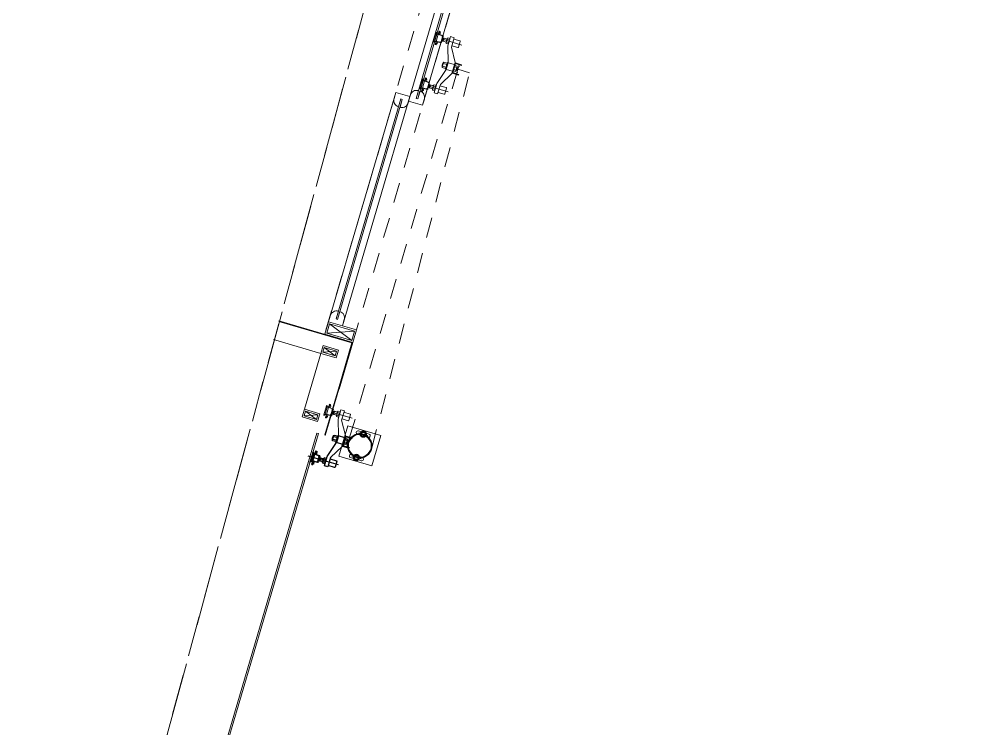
# Model space of a CAD drawing. Header units: metres. Extents: x 2 to 659295185, y -28 to 1124222152.
# Drawn here: x 655423.42 to 655429.4, y 1126647.44 to 1126651.82 of the extents above; entities that cross this region are included whole.
import ezdxf

# ---------------------------------------------------------------- set-up
doc = ezdxf.new("R2010")
doc.units = ezdxf.units.M
doc.header["$MEASUREMENT"] = 0
for name, pattern in [('CCSM_C1_CUERPO HP$0$CONTINUA', [0]), ('CCSM_C1_CUERPO HP$0$DASHED', [0.75, 0.5, -0.25]), ('CCSM_C1_CUERPO HP$0$HIDDEN2', [0.1875, 0.125, -0.0625]), ('CCSM_XREF ESTRUCTURA15$0$RAYITAS', [0.375, 0.25, -0.125]), ('DASHED', [0.75, 0.5, -0.25])]:
    doc.linetypes.add(name, pattern=pattern)
doc.layers.get('0').update_dxf_attribs({"linetype": 'CONTINUOUS'})
for name, color, linetype in [('CCSM_C1_CUERPO HP$0$A-ALUCOBOND', 1, 'CCSM_C1_CUERPO HP$0$CONTINUA'), ('CCSM_C1_CUERPO HP$0$A-ESTRUCTURA DE FACHADA DE VIDRIO', 5, 'CONTINUOUS'), ('CCSM_C1_CUERPO HP$0$A-PROYECCIONES', 5, 'CCSM_C1_CUERPO HP$0$DASHED'), ('CCSM_C1_CUERPO HP$0$A-PUERTA', 5, 'CCSM_C1_CUERPO HP$0$CONTINUA'), ('CCSM_C1_CUERPO HP$0$A-VIDRIO', 135, 'CONTINUOUS'), ('CCSM_C1_CUERPO HP$0$TEX-ROT', 7, 'CONTINUOUS'), ('CCSM_XREF ESTRUCTURA15$0$E-PROYECCION TECHO', 9, 'CCSM_XREF ESTRUCTURA15$0$RAYITAS'), ('CCSM_XREF KIOSKOSE$0$Kiosco General', 154, 'CONTINUOUS')]:
    doc.layers.add(name, color=color, linetype=linetype)

# ---------------------------------------------------------------- blocks, each defined once
blk = doc.blocks.new('CCSM_C1_CUERPO HP$0$ARAÑA DE ESQUINA')
for p, q in [((-0.0052, 0.0113), (-0.0019, 0.0119)), ((-0.0012, 0.0044), (-0.0007, 0.0045)), ((0.0024, 0.0061), (0.0012, 0.0045)), ((0.0026, -0.0038), (0.0012, 0.0045)), ((0.0024, 0.0061), (0.0046, 0.0064)), ((0.0042, -0.005), (0.0024, 0.0061)), ((0.0042, 0.0092), (0.0069, -0.0074)), ((0.0048, 0.0121), (0.0127, 0.0134)), ((0.0057, 0.0066), (0.0137, 0.0079)), ((0.0143, 0.0109), (0.017, -0.0057)), ((0.0162, 0.0168), (0.0424, 0.0211)), ((0.0456, 0.016), (0.0483, -0.0006)), ((0.0462, 0.0189), (0.06, 0.0212)), ((0.0471, 0.0134), (0.0607, 0.0156)), ((0.049, 0.0023), (0.0625, 0.0046)), ((-0.0013, -0.0124), (0.0019, -0.0119)), ((0.0003, -0.0046), (0.0007, -0.0045)), ((0.0042, -0.005), (0.0026, -0.0038)), ((0.0042, -0.005), (0.0064, -0.0046)), ((0.0075, -0.0044), (0.0155, -0.0031)), ((0.0084, -0.01), (0.0164, -0.0087)), ((0.0207, -0.0108), (0.0469, -0.0065)), ((0.0207, -0.0108), (0.0469, -0.0065)), ((0.0499, -0.0032), (0.0637, -0.0009)), ((0.028, -0.0947), (0.1528, -0.0743)), ((0.0818, -0.0944), (0.0791, -0.0779)), ((0.0797, -0.0749), (0.0877, -0.0736)), ((0.0919, -0.0928), (0.0892, -0.0762)), ((0.1133, -0.0685), (0.1053, -0.0698)), ((0.1131, -0.0959), (0.1082, -0.0665)), ((0.1277, -0.0642), (0.1084, -0.0674)), ((0.1247, -0.0562), (0.118, -0.0573)), ((0.1231, -0.0583), (0.1225, -0.0547)), ((0.1324, -0.0928), (0.1276, -0.0633)), ((0.133, -0.0624), (0.1378, -0.0919)), ((0.0806, -0.0804), (0.0886, -0.0791)), ((0.0824, -0.0915), (0.0904, -0.0902)), ((0.0834, -0.097), (0.0913, -0.0957)), ((0.1029, -0.0792), (0.1076, -0.085)), ((0.1039, -0.0856), (0.1065, -0.0786)), ((0.1172, -0.0924), (0.1092, -0.0937)), ((0.1129, -0.095), (0.1323, -0.0918)), ((0.132, -0.1004), (0.1252, -0.1015)), ((0.1297, -0.0989), (0.1303, -0.1026))]:
    blk.add_line(p, q)
for points in [[(-0.0062, -0.0201), (-0.0057, -0.0229), (0.0192, -0.0188, 0.414214), (0.0215, -0.0156), (0.0154, 0.0216, 0.414214), (0.0122, 0.0239), (-0.0127, 0.0199), (-0.0123, 0.0171), (0.0126, 0.0212), (0.0187, -0.016)], [(0.1231, -0.0583), (0.1236, -0.0568, 0.236068), (0.1234, -0.056), (0.1225, -0.0547), (0.1208, -0.0549), (0.1208, -0.0587)], [(0.1297, -0.0989), (0.1307, -0.1002, -0.236068), (0.1308, -0.101), (0.1303, -0.1026), (0.1287, -0.1028), (0.1275, -0.0993)]]:
    blk.add_lwpolyline(points, format="xyb", close=True)
for points in [[(-0.0031, 0.0186), (0.0031, -0.0186)], [(0.0162, 0.0168), (0.0222, -0.02), (0.0624, -0.0692), (0.0688, -0.1079), (0.0835, -0.1055), (0.0772, -0.0668), (0.0469, -0.0065), (0.0424, 0.0211)], [(0.0916, -0.0909), (0.1044, -0.0888), (0.1023, -0.0759), (0.0895, -0.078)], [(0.0915, -0.0904), (0.1038, -0.0884), (0.1019, -0.0766), (0.0896, -0.0786)]]:
    blk.add_lwpolyline(points)
for points in [[(0.0424, 0.0211), (0.0469, -0.0065), (0.0492, -0.0061), (0.0447, 0.0215)], [(0.1044, -0.0888), (0.1076, -0.0883), (0.108, -0.0877), (0.1061, -0.0759), (0.1055, -0.0754), (0.1023, -0.0759)], [(0.1079, -0.0869), (0.1106, -0.0864), (0.1089, -0.0763), (0.1062, -0.0767)], [(0.1131, -0.0959), (0.1324, -0.0928), (0.1276, -0.0633), (0.1082, -0.0665), (0.1075, -0.0675), (0.112, -0.0952)], [(0.1267, -0.0634), (0.1245, -0.0505), (0.1209, -0.0511), (0.1208, -0.0625), (0.1211, -0.0643)], [(0.1245, -0.0505), (0.1255, -0.0504), (0.1276, -0.0633), (0.1267, -0.0634)], [(0.1273, -0.0614), (0.1319, -0.0607), (0.1357, -0.0553), (0.1362, -0.0579), (0.133, -0.0624), (0.1276, -0.0633)], [(0.1423, -0.0951), (0.1378, -0.0919), (0.1324, -0.0928), (0.1276, -0.0633), (0.133, -0.0624), (0.1362, -0.0579)], [(0.1039, -0.0856), (0.1076, -0.085), (0.1065, -0.0786), (0.1029, -0.0792)], [(0.1315, -0.0929), (0.1336, -0.1058), (0.1299, -0.1064), (0.1263, -0.0957), (0.126, -0.0938)], [(0.1336, -0.1058), (0.1345, -0.1057), (0.1324, -0.0928), (0.1315, -0.0929)], [(0.1327, -0.0946), (0.1373, -0.0939), (0.1427, -0.0977), (0.1423, -0.0951), (0.1378, -0.0919), (0.1324, -0.0928)]]:
    blk.add_lwpolyline(points, close=True)
blk.add_lwpolyline([(0.0633, -0.0748), (0.0375, -0.079, 0.414214), (0.036, -0.0811), (0.0399, -0.1051, 0.414214), (0.0421, -0.1066), (0.0679, -0.1024)], format="xyb")
for centre, radius, start, end in [((0.0082, 0.0099), 0.00406, 145.7056, 232.9113), ((0.0199, 0.0033), 0.0146, 166.6886, 211.9283), ((0.0103, 0.0102), 0.00406, 325.7056, 52.9113), ((0.0013, 0.0002), 0.0146, 346.6886, 31.9283), ((0.0496, 0.0166), 0.00406, 145.7056, 232.9113), ((0.0613, 0.0101), 0.0146, 166.6886, 211.9283), ((0.0523, 0.0001), 0.00406, 145.7056, 232.9113), ((0.0573, 0.0179), 0.00406, 325.7056, 52.9113), ((0.0398, 0.0065), 0.025, 342.6843, 35.9326), ((0.0483, 0.0079), 0.0146, 346.6886, 31.9283), ((0.06, 0.0013), 0.00406, 325.7056, 52.9113), ((0.0109, -0.0067), 0.00406, 145.7056, 232.9113), ((0.013, -0.0064), 0.00406, 325.7056, 52.9113), ((0.0831, -0.0772), 0.00406, 145.7056, 232.9113), ((0.0852, -0.0769), 0.00406, 325.7056, 52.9113), ((0.0948, -0.0838), 0.0146, 166.6886, 211.9283), ((0.0858, -0.0938), 0.00406, 145.7056, 232.9113), ((0.0762, -0.0868), 0.0146, 346.6886, 31.9283), ((0.0879, -0.0934), 0.00406, 325.7056, 52.9113)]:
    blk.add_arc(centre, radius, start, end)

msp = doc.modelspace()

# ---------------------------------------------------------------- linework, layer by layer
at = {"layer": 'CCSM_C1_CUERPO HP$0$A-ALUCOBOND', "lineweight": 5}
for p, q in [((655425.2984, 1126649.793), (655425.3667, 1126649.7416)), ((655425.4698, 1126649.8223), (655425.4705, 1126649.8227)), ((655425.47, 1126649.8218), (655425.4707, 1126649.8222)), ((655425.4705, 1126649.8227), (655425.474, 1126649.8246)), ((655425.4707, 1126649.8222), (655425.4742, 1126649.8241)), ((655425.2899, 1126649.7642), (655425.3751, 1126649.7704)), ((655425.1746, 1126649.3718), (655425.2598, 1126649.378)), ((655425.183, 1126649.4006), (655425.2513, 1126649.3492))]:
    msp.add_line(p, q, dxfattribs=at)
for points in [[(655425.0183, 1126649.955), (655425.4698, 1126649.8223)], [(655425.0184, 1126649.9556), (655425.4705, 1126649.8227)], [(655425.0192, 1126649.9583), (655425.474, 1126649.8246)], [(655425.3867, 1126649.5382), (655425.47, 1126649.8218)], [(655425.3872, 1126649.5381), (655425.4707, 1126649.8222)], [(655425.3899, 1126649.5373), (655425.4742, 1126649.8241)], [(655425.3867, 1126649.5382), (655425.3033, 1126649.2546)], [(655425.3872, 1126649.5381), (655425.3037, 1126649.2539)], [(655425.3899, 1126649.5373), (655425.3056, 1126649.2504)]]:
    msp.add_lwpolyline(points, dxfattribs=at)
msp.add_lwpolyline([(655425.3905, 1126649.5371), (655425.4748, 1126649.8237, 0.414214), (655425.4739, 1126649.8253), (655425.0194, 1126649.9589)], format="xyb", dxfattribs=at)
for points in [[(655425.3735, 1126649.7292), (655425.2775, 1126649.7574), (655425.2916, 1126649.8054), (655425.3876, 1126649.7772), (655425.3735, 1126649.7292)], [(655425.3667, 1126649.7416), (655425.2899, 1126649.7642), (655425.2984, 1126649.793), (655425.3751, 1126649.7704)], [(655425.2581, 1126649.3368), (655425.1622, 1126649.365), (655425.1763, 1126649.413), (655425.2722, 1126649.3848), (655425.2581, 1126649.3368)], [(655425.2513, 1126649.3492), (655425.1746, 1126649.3718), (655425.183, 1126649.4006), (655425.2598, 1126649.378)]]:
    msp.add_lwpolyline(points, close=True, dxfattribs=at)
at = {"layer": 'CCSM_C1_CUERPO HP$0$A-ESTRUCTURA DE FACHADA DE VIDRIO', "lineweight": 5}
for p, q in [((655425.4445, 1126649.3102), (655425.3895, 1126649.1231)), ((655425.4445, 1126649.3102), (655425.6473, 1126649.2505)), ((655425.4445, 1126649.3102), (655425.6473, 1126649.2506)), ((655425.5682, 1126649.2504), (655425.5119, 1126649.2669)), ((655425.5682, 1126649.2504), (655425.5119, 1126649.2669)), ((655425.5682, 1126649.2504), (655425.5119, 1126649.2669)), ((655425.6473, 1126649.2506), (655425.5923, 1126649.0635)), ((655425.5923, 1126649.0635), (655425.6473, 1126649.2505)), ((655425.3895, 1126649.1231), (655425.5923, 1126649.0635)), ((655425.3895, 1126649.1231), (655425.5923, 1126649.0635)), ((655425.5258, 1126649.1065), (655425.4696, 1126649.123)), ((655425.5259, 1126649.1065), (655425.4696, 1126649.123)), ((655425.5259, 1126649.1065), (655425.4696, 1126649.123))]:
    msp.add_line(p, q, dxfattribs=at)
for points in [[(655425.5209, 1126649.2533), (655425.5035, 1126649.2584, -0.414214), (655425.4964, 1126649.2715), (655425.4964, 1126649.2715, -0.414214), (655425.5094, 1126649.2786), (655425.5268, 1126649.2735)], [(655425.5209, 1126649.2533), (655425.5035, 1126649.2584, -0.414214), (655425.4964, 1126649.2715), (655425.4964, 1126649.2715, -0.414214), (655425.5094, 1126649.2786), (655425.5268, 1126649.2735)], [(655425.5209, 1126649.2533), (655425.5035, 1126649.2584, -0.414214), (655425.4964, 1126649.2715), (655425.4964, 1126649.2715, -0.414214), (655425.5094, 1126649.2786), (655425.5268, 1126649.2735)], [(655425.5582, 1126649.2642), (655425.5756, 1126649.2591, -0.414214), (655425.5827, 1126649.2461), (655425.5827, 1126649.2461, -0.414214), (655425.5697, 1126649.239), (655425.5523, 1126649.2441)], [(655425.5582, 1126649.2642), (655425.5756, 1126649.2591, -0.414214), (655425.5827, 1126649.2461), (655425.5827, 1126649.2461, -0.414214), (655425.5697, 1126649.239), (655425.5523, 1126649.2441)], [(655425.5582, 1126649.2642), (655425.5756, 1126649.2591, -0.414214), (655425.5827, 1126649.2461), (655425.5827, 1126649.2461, -0.414214), (655425.5697, 1126649.239), (655425.5523, 1126649.2441)], [(655425.4845, 1126649.1296), (655425.4671, 1126649.1347, 0.414214), (655425.4541, 1126649.1276), (655425.4541, 1126649.1276, 0.414214), (655425.4612, 1126649.1145), (655425.4786, 1126649.1094)], [(655425.4845, 1126649.1296), (655425.4671, 1126649.1347, 0.414214), (655425.4541, 1126649.1276), (655425.4541, 1126649.1276, 0.414214), (655425.4612, 1126649.1145), (655425.4786, 1126649.1094)], [(655425.4845, 1126649.1296), (655425.4671, 1126649.1347, 0.414214), (655425.4541, 1126649.1276), (655425.4541, 1126649.1276, 0.414214), (655425.4612, 1126649.1145), (655425.4786, 1126649.1094)], [(655425.51, 1126649.1002), (655425.5274, 1126649.0951, 0.414214), (655425.5404, 1126649.1022), (655425.5404, 1126649.1022, 0.414214), (655425.5333, 1126649.1152), (655425.5159, 1126649.1203)], [(655425.51, 1126649.1002), (655425.5274, 1126649.0951, 0.414214), (655425.5404, 1126649.1022), (655425.5404, 1126649.1022, 0.414214), (655425.5333, 1126649.1152), (655425.5159, 1126649.1203)], [(655425.51, 1126649.1002), (655425.5274, 1126649.0951, 0.414214), (655425.5404, 1126649.1022), (655425.5404, 1126649.1022, 0.414214), (655425.5333, 1126649.1152), (655425.5159, 1126649.1203)]]:
    msp.add_lwpolyline(points, format="xyb", dxfattribs=at)
for points in [[(655425.535, 1126649.2433), (655425.5239, 1126649.255), (655425.5285, 1126649.2704), (655425.5441, 1126649.2742), (655425.5552, 1126649.2626), (655425.5507, 1126649.2471)], [(655425.535, 1126649.2433), (655425.5239, 1126649.255), (655425.5285, 1126649.2704), (655425.5441, 1126649.2742), (655425.5552, 1126649.2626), (655425.5507, 1126649.2471)], [(655425.535, 1126649.2433), (655425.5239, 1126649.255), (655425.5285, 1126649.2704), (655425.5441, 1126649.2742), (655425.5552, 1126649.2626), (655425.5507, 1126649.2471)], [(655425.5018, 1126649.1303), (655425.4861, 1126649.1265), (655425.4816, 1126649.1111), (655425.4927, 1126649.0994), (655425.5083, 1126649.1032), (655425.5129, 1126649.1187)], [(655425.5018, 1126649.1303), (655425.4862, 1126649.1265), (655425.4816, 1126649.1111), (655425.4927, 1126649.0994), (655425.5084, 1126649.1032), (655425.5129, 1126649.1187)], [(655425.5018, 1126649.1303), (655425.4862, 1126649.1265), (655425.4816, 1126649.1111), (655425.4927, 1126649.0994), (655425.5084, 1126649.1032), (655425.5129, 1126649.1187)]]:
    msp.add_lwpolyline(points, close=True, dxfattribs=at)
at = {"layer": 'CCSM_C1_CUERPO HP$0$A-ESTRUCTURA DE FACHADA DE VIDRIO', "linetype": 'CCSM_C1_CUERPO HP$0$CONTINUA', "lineweight": 5, "ltscale": 0.05}
for radius in [0.075, 0.075, 0.0705, 0.0705]:
    msp.add_circle((655425.5184, 1126649.1868), radius, dxfattribs=at)
at = {"layer": 'CCSM_C1_CUERPO HP$0$A-ESTRUCTURA DE FACHADA DE VIDRIO', "lineweight": 5}
for centre, radius in [((655425.5396, 1126649.2588), 0.0195), ((655425.5396, 1126649.2588), 0.0195), ((655425.5396, 1126649.2588), 0.0195), ((655425.5396, 1126649.2588), 0.0124), ((655425.5396, 1126649.2588), 0.0124), ((655425.5396, 1126649.2588), 0.0124), ((655425.5396, 1126649.2588), 0.0111), ((655425.5396, 1126649.2588), 0.0111), ((655425.5396, 1126649.2588), 0.0111), ((655425.4972, 1126649.1149), 0.0195), ((655425.4973, 1126649.1149), 0.0195), ((655425.4973, 1126649.1149), 0.0195), ((655425.4972, 1126649.1149), 0.0124), ((655425.4973, 1126649.1149), 0.0124), ((655425.4973, 1126649.1149), 0.0124), ((655425.4972, 1126649.1149), 0.0111), ((655425.4973, 1126649.1149), 0.0111), ((655425.4973, 1126649.1149), 0.0111)]:
    msp.add_circle(centre, radius, dxfattribs=at)
at = {"layer": 'CCSM_C1_CUERPO HP$0$A-PROYECCIONES', "color": 8, "linetype": 'CCSM_C1_CUERPO HP$0$HIDDEN2', "lineweight": 5}
for p, q in [((655426.1475, 1126651.66), (655425.9616, 1126651.7146)), ((655425.9812, 1126651.685), (655425.9941, 1126651.7289)), ((655426.0021, 1126651.7266), (655425.9892, 1126651.6827)), ((655426.0305, 1126651.7168), (655426.0017, 1126651.7252)), ((655426.0078, 1126651.7368), (655426.0178, 1126651.7339)), ((655426.0098, 1126651.7333), (655426.0115, 1126651.7388)), ((655426.0309, 1126651.7181), (655426.018, 1126651.6742)), ((655426.0228, 1126651.716), (655426.0348, 1126651.7125)), ((655426.0367, 1126651.6978), (655426.0284, 1126651.6898)), ((655426.0339, 1126651.6882), (655426.0312, 1126651.6994)), ((655426.058, 1126651.6997), (655426.0507, 1126651.675)), ((655426.0727, 1126651.6999), (655426.0609, 1126651.7034)), ((655425.9884, 1126651.671), (655425.9985, 1126651.668)), ((655425.9896, 1126651.6841), (655426.0184, 1126651.6756)), ((655425.9921, 1126651.6729), (655425.9905, 1126651.6674)), ((655426.0124, 1126651.6803), (655426.0243, 1126651.6768)), ((655426.063, 1126651.667), (655426.0512, 1126651.6704)), ((655426.0654, 1126651.6752), (655426.0536, 1126651.6787)), ((655426.0702, 1126651.6917), (655426.0584, 1126651.6951)), ((655426.0731, 1126651.6953), (655426.0658, 1126651.6706)), ((655426.0469, 1126651.5151), (655426.0263, 1126651.5212)), ((655426.0493, 1126651.5234), (655426.0292, 1126651.5293)), ((655426.0542, 1126651.5398), (655426.034, 1126651.5457)), ((655426.0566, 1126651.5481), (655426.036, 1126651.5541)), ((655426.0498, 1126651.5188), (655426.057, 1126651.5435)), ((655426.1019, 1126651.5392), (655426.0628, 1126651.5507)), ((655426.1019, 1126651.5392), (655426.0628, 1126651.5507)), ((655426.0964, 1126651.5051), (655426.1036, 1126651.5298)), ((655426.1159, 1126651.5217), (655426.1041, 1126651.5252)), ((655426.1183, 1126651.5299), (655426.1065, 1126651.5334)), ((655426.1115, 1126651.5006), (655426.1187, 1126651.5253)), ((655426.1209, 1126651.5202), (655426.116, 1126651.5038)), ((655426.1209, 1126651.5202), (655426.1175, 1126651.5212)), ((655426.1223, 1126651.5176), (655426.1187, 1126651.5052)), ((655426.1209, 1126651.5202), (655426.1223, 1126651.5176)), ((655426.1259, 1126651.5171), (655426.1253, 1126651.5173)), ((655426.1333, 1126651.5268), (655426.1285, 1126651.5282)), ((655426.0898, 1126651.498), (655426.0507, 1126651.5095)), ((655426.1086, 1126651.497), (655426.0968, 1126651.5005)), ((655426.111, 1126651.5052), (655426.0992, 1126651.5087)), ((655426.116, 1126651.5038), (655426.1127, 1126651.5047)), ((655426.116, 1126651.5038), (655426.1187, 1126651.5052)), ((655426.1229, 1126651.4915), (655426.1181, 1126651.4929)), ((655426.122, 1126651.5037), (655426.1213, 1126651.5038)), ((655426.0628, 1126651.3718), (655425.8769, 1126651.4264)), ((655426.0628, 1126651.3718), (655425.8769, 1126651.4264)), ((655425.9094, 1126651.4407), (655425.8965, 1126651.3968)), ((655425.9094, 1126651.4407), (655425.8965, 1126651.3968)), ((655425.9045, 1126651.3945), (655425.9174, 1126651.4384)), ((655425.9045, 1126651.3945), (655425.9174, 1126651.4384)), ((655425.917, 1126651.437), (655425.9458, 1126651.4285)), ((655425.917, 1126651.437), (655425.9458, 1126651.4285)), ((655425.9231, 1126651.4486), (655425.9331, 1126651.4457)), ((655425.9231, 1126651.4486), (655425.9331, 1126651.4457)), ((655425.9251, 1126651.4451), (655425.9267, 1126651.4505)), ((655425.9251, 1126651.4451), (655425.9267, 1126651.4505)), ((655425.9333, 1126651.386), (655425.9462, 1126651.4299)), ((655425.9333, 1126651.386), (655425.9462, 1126651.4299)), ((655425.9381, 1126651.4278), (655425.95, 1126651.4243)), ((655425.9381, 1126651.4278), (655425.95, 1126651.4243)), ((655425.952, 1126651.4096), (655425.9437, 1126651.4016)), ((655425.952, 1126651.4096), (655425.9437, 1126651.4016)), ((655425.9492, 1126651.4), (655425.9465, 1126651.4112)), ((655425.9492, 1126651.4), (655425.9465, 1126651.4112)), ((655425.966, 1126651.3868), (655425.9733, 1126651.4115)), ((655425.966, 1126651.3868), (655425.9733, 1126651.4115)), ((655425.9855, 1126651.4035), (655425.9737, 1126651.4069)), ((655425.9855, 1126651.4035), (655425.9737, 1126651.4069)), ((655425.9879, 1126651.4117), (655425.9761, 1126651.4152)), ((655425.9879, 1126651.4117), (655425.9761, 1126651.4152)), ((655425.9811, 1126651.3824), (655425.9884, 1126651.4071)), ((655425.9811, 1126651.3824), (655425.9884, 1126651.4071)), ((655425.9037, 1126651.3828), (655425.9138, 1126651.3798)), ((655425.9037, 1126651.3828), (655425.9138, 1126651.3798)), ((655425.9337, 1126651.3874), (655425.9049, 1126651.3958)), ((655425.9337, 1126651.3874), (655425.9049, 1126651.3958)), ((655425.9074, 1126651.3847), (655425.9058, 1126651.3792)), ((655425.9074, 1126651.3847), (655425.9058, 1126651.3792)), ((655425.9277, 1126651.3921), (655425.9396, 1126651.3886)), ((655425.9277, 1126651.3921), (655425.9396, 1126651.3886)), ((655425.9783, 1126651.3787), (655425.9665, 1126651.3822)), ((655425.9783, 1126651.3787), (655425.9665, 1126651.3822)), ((655425.9807, 1126651.387), (655425.9689, 1126651.3905)), ((655425.9807, 1126651.387), (655425.9689, 1126651.3905)), ((655425.3043, 1126649.3825), (655425.3173, 1126649.4264)), ((655425.331, 1126649.4343), (655425.341, 1126649.4313)), ((655425.333, 1126649.4307), (655425.3346, 1126649.4362)), ((655425.4707, 1126649.3574), (655425.2848, 1126649.4121)), ((655425.4711, 1126649.3573), (655425.2852, 1126649.4119)), ((655425.3116, 1126649.3684), (655425.3216, 1126649.3655)), ((655425.3253, 1126649.424), (655425.3123, 1126649.3801)), ((655425.3127, 1126649.3815), (655425.3416, 1126649.373)), ((655425.3152, 1126649.3703), (655425.3136, 1126649.3648)), ((655425.3537, 1126649.4142), (655425.3249, 1126649.4227)), ((655425.3355, 1126649.3778), (655425.3474, 1126649.3743)), ((655425.3541, 1126649.4156), (655425.3412, 1126649.3716)), ((655425.346, 1126649.4135), (655425.3579, 1126649.41)), ((655425.3599, 1126649.3952), (655425.3515, 1126649.3872)), ((655425.357, 1126649.3856), (655425.3544, 1126649.3968)), ((655425.3812, 1126649.3972), (655425.3739, 1126649.3725)), ((655425.3861, 1126649.3644), (655425.3743, 1126649.3679)), ((655425.3886, 1126649.3726), (655425.3767, 1126649.3761)), ((655425.3934, 1126649.3891), (655425.3816, 1126649.3926)), ((655425.3958, 1126649.3973), (655425.384, 1126649.4008)), ((655425.3963, 1126649.3927), (655425.389, 1126649.368)), ((655425.3797, 1126649.2455), (655425.3591, 1126649.2515)), ((655425.425, 1126649.2366), (655425.3859, 1126649.2481)), ((655425.425, 1126649.2366), (655425.3859, 1126649.2481)), ((655425.37, 1126649.2126), (655425.3495, 1126649.2186)), ((655425.3724, 1126649.2208), (655425.3523, 1126649.2267)), ((655425.3773, 1126649.2373), (655425.3572, 1126649.2432)), ((655425.3729, 1126649.2162), (655425.3801, 1126649.2409)), ((655425.4129, 1126649.1955), (655425.3738, 1126649.207)), ((655425.4195, 1126649.2025), (655425.4267, 1126649.2272)), ((655425.4317, 1126649.1944), (655425.4199, 1126649.1979)), ((655425.4341, 1126649.2026), (655425.4223, 1126649.2061)), ((655425.439, 1126649.2191), (655425.4272, 1126649.2226)), ((655425.4414, 1126649.2274), (655425.4296, 1126649.2308)), ((655425.4346, 1126649.198), (655425.4418, 1126649.2227)), ((655425.4391, 1126649.2012), (655425.4358, 1126649.2022)), ((655425.444, 1126649.2176), (655425.4391, 1126649.2012)), ((655425.4391, 1126649.2012), (655425.4418, 1126649.2026)), ((655425.444, 1126649.2176), (655425.4406, 1126649.2186)), ((655425.4461, 1126649.1889), (655425.4412, 1126649.1903)), ((655425.4454, 1126649.215), (655425.4418, 1126649.2026)), ((655425.444, 1126649.2176), (655425.4454, 1126649.215)), ((655425.4451, 1126649.2011), (655425.4445, 1126649.2013)), ((655425.4491, 1126649.2145), (655425.4484, 1126649.2147)), ((655425.4565, 1126649.2242), (655425.4516, 1126649.2257))]:
    msp.add_line(p, q, dxfattribs=at)
at = {"layer": 'CCSM_C1_CUERPO HP$0$A-PROYECCIONES', "linetype": 'CCSM_C1_CUERPO HP$0$HIDDEN2', "lineweight": 5}
msp.add_lwpolyline([(655427.1673, 1126655.5814), (655426.9946, 1126655.6321), (655425.3024, 1126649.8757), (655425.4751, 1126649.8249), (655427.1673, 1126655.5814)], dxfattribs=at)
at = {"layer": 'CCSM_C1_CUERPO HP$0$A-PROYECCIONES', "color": 8, "linetype": 'CCSM_C1_CUERPO HP$0$HIDDEN2', "lineweight": 5}
for points in [[(655425.9901, 1126651.7364), (655425.9941, 1126651.7289), (655426.0021, 1126651.7266), (655425.9892, 1126651.6827), (655425.9812, 1126651.685), (655425.9738, 1126651.681)], [(655425.9984, 1126651.3594), (655426.0153, 1126651.4171), (655426.0858, 1126651.4843), (655426.106, 1126651.5529), (655426.0831, 1126651.6476), (655426.1, 1126651.7053), (655426.0781, 1126651.7117), (655426.0611, 1126651.6541), (655426.0628, 1126651.5507), (655426.0507, 1126651.5095), (655425.9934, 1126651.4235), (655425.9764, 1126651.3659)], [(655426.0309, 1126651.7181), (655426.0021, 1126651.7266), (655425.9892, 1126651.6827), (655426.018, 1126651.6742), (655426.0198, 1126651.6752), (655426.0319, 1126651.7164)], [(655426.0029, 1126651.7293), (655425.996, 1126651.7314), (655425.9912, 1126651.7402), (655425.9901, 1126651.7364), (655425.9941, 1126651.7289), (655426.0021, 1126651.7266)], [(655426.0091, 1126651.7454), (655426.0077, 1126651.7458), (655426.0021, 1126651.7266), (655426.0035, 1126651.7262)], [(655426.0035, 1126651.7262), (655426.0091, 1126651.7454), (655426.0146, 1126651.7438), (655426.0125, 1126651.7265), (655426.0117, 1126651.7238)], [(655426.032, 1126651.7021), (655426.0281, 1126651.7033), (655426.0236, 1126651.6882), (655426.0276, 1126651.687)], [(655426.0381, 1126651.7026), (655426.0335, 1126651.704), (655426.0324, 1126651.7034), (655426.0272, 1126651.6858), (655426.0278, 1126651.6847), (655426.0325, 1126651.6834)], [(655426.0367, 1126651.6978), (655426.0312, 1126651.6994), (655426.0284, 1126651.6898), (655426.0339, 1126651.6882)], [(655425.9884, 1126651.6799), (655425.9815, 1126651.682), (655425.9726, 1126651.6771), (655425.9738, 1126651.681), (655425.9812, 1126651.685), (655425.9892, 1126651.6827)], [(655425.9849, 1126651.6631), (655425.9835, 1126651.6635), (655425.9892, 1126651.6827), (655425.9906, 1126651.6823)], [(655425.9906, 1126651.6823), (655425.9849, 1126651.6631), (655425.9904, 1126651.6615), (655425.998, 1126651.6771), (655425.9988, 1126651.6799)], [(655426.0507, 1126651.5095), (655426.0628, 1126651.5507), (655426.0594, 1126651.5517), (655426.0473, 1126651.5105)], [(655425.9244, 1126651.4572), (655425.923, 1126651.4576), (655425.9174, 1126651.4384), (655425.9188, 1126651.438)], [(655425.9244, 1126651.4572), (655425.923, 1126651.4576), (655425.9174, 1126651.4384), (655425.9188, 1126651.438)], [(655425.8891, 1126651.3928), (655425.8965, 1126651.3968), (655425.9045, 1126651.3945), (655425.9174, 1126651.4384), (655425.9094, 1126651.4407), (655425.9053, 1126651.4482)], [(655425.8891, 1126651.3928), (655425.8965, 1126651.3968), (655425.9045, 1126651.3945), (655425.9174, 1126651.4384), (655425.9094, 1126651.4407), (655425.9053, 1126651.4482)], [(655425.9333, 1126651.386), (655425.9045, 1126651.3945), (655425.9174, 1126651.4384), (655425.9462, 1126651.4299), (655425.9472, 1126651.4281), (655425.9351, 1126651.387)], [(655425.9333, 1126651.386), (655425.9045, 1126651.3945), (655425.9174, 1126651.4384), (655425.9462, 1126651.4299), (655425.9472, 1126651.4281), (655425.9351, 1126651.387)], [(655425.9182, 1126651.4411), (655425.9113, 1126651.4432), (655425.9065, 1126651.452), (655425.9053, 1126651.4482), (655425.9094, 1126651.4407), (655425.9174, 1126651.4384)], [(655425.9182, 1126651.4411), (655425.9113, 1126651.4432), (655425.9065, 1126651.452), (655425.9053, 1126651.4482), (655425.9094, 1126651.4407), (655425.9174, 1126651.4384)], [(655425.9188, 1126651.438), (655425.9244, 1126651.4572), (655425.9299, 1126651.4556), (655425.9278, 1126651.4383), (655425.927, 1126651.4356)], [(655425.9188, 1126651.438), (655425.9244, 1126651.4572), (655425.9299, 1126651.4556), (655425.9278, 1126651.4383), (655425.927, 1126651.4356)], [(655425.9429, 1126651.3988), (655425.9389, 1126651.4), (655425.9433, 1126651.4151), (655425.9473, 1126651.4139)], [(655425.9429, 1126651.3988), (655425.9389, 1126651.4), (655425.9433, 1126651.4151), (655425.9473, 1126651.4139)], [(655425.9478, 1126651.3952), (655425.9431, 1126651.3965), (655425.9425, 1126651.3976), (655425.9477, 1126651.4152), (655425.9487, 1126651.4158), (655425.9534, 1126651.4144)], [(655425.9478, 1126651.3952), (655425.9431, 1126651.3965), (655425.9425, 1126651.3976), (655425.9477, 1126651.4152), (655425.9487, 1126651.4158), (655425.9534, 1126651.4144)], [(655425.9492, 1126651.4), (655425.9437, 1126651.4016), (655425.9465, 1126651.4112), (655425.952, 1126651.4096)], [(655425.9492, 1126651.4), (655425.9437, 1126651.4016), (655425.9465, 1126651.4112), (655425.952, 1126651.4096)], [(655425.9037, 1126651.3917), (655425.8968, 1126651.3937), (655425.8879, 1126651.3889), (655425.8891, 1126651.3928), (655425.8965, 1126651.3968), (655425.9045, 1126651.3945)], [(655425.9037, 1126651.3917), (655425.8968, 1126651.3937), (655425.8879, 1126651.3889), (655425.8891, 1126651.3928), (655425.8965, 1126651.3968), (655425.9045, 1126651.3945)], [(655425.9002, 1126651.3749), (655425.8988, 1126651.3753), (655425.9045, 1126651.3945), (655425.9058, 1126651.3941)], [(655425.9002, 1126651.3749), (655425.8988, 1126651.3753), (655425.9045, 1126651.3945), (655425.9058, 1126651.3941)], [(655425.9058, 1126651.3941), (655425.9002, 1126651.3749), (655425.9057, 1126651.3732), (655425.9133, 1126651.3889), (655425.9141, 1126651.3917)], [(655425.9058, 1126651.3941), (655425.9002, 1126651.3749), (655425.9057, 1126651.3732), (655425.9133, 1126651.3889), (655425.9141, 1126651.3917)], [(655425.3132, 1126649.4338), (655425.3173, 1126649.4264), (655425.3253, 1126649.424), (655425.3123, 1126649.3801), (655425.3043, 1126649.3825), (655425.2969, 1126649.3784)], [(655425.3261, 1126649.4268), (655425.3192, 1126649.4288), (655425.3144, 1126649.4377), (655425.3132, 1126649.4338), (655425.3173, 1126649.4264), (655425.3253, 1126649.424)], [(655425.3323, 1126649.4429), (655425.3309, 1126649.4433), (655425.3253, 1126649.424), (655425.3266, 1126649.4236)], [(655425.3266, 1126649.4236), (655425.3323, 1126649.4429), (655425.3378, 1126649.4412), (655425.3357, 1126649.424), (655425.3349, 1126649.4212)], [(655425.3115, 1126649.3774), (655425.3047, 1126649.3794), (655425.2958, 1126649.3746), (655425.2969, 1126649.3784), (655425.3043, 1126649.3825), (655425.3123, 1126649.3801)], [(655425.3081, 1126649.3605), (655425.3067, 1126649.3609), (655425.3123, 1126649.3801), (655425.3137, 1126649.3797)], [(655425.3137, 1126649.3797), (655425.3081, 1126649.3605), (655425.3136, 1126649.3589), (655425.3211, 1126649.3746), (655425.3219, 1126649.3773)], [(655425.3541, 1126649.4156), (655425.3253, 1126649.424), (655425.3123, 1126649.3801), (655425.3412, 1126649.3716), (655425.3429, 1126649.3726), (655425.355, 1126649.4138)], [(655425.3552, 1126649.3996), (655425.3512, 1126649.4008), (655425.3468, 1126649.3857), (655425.3507, 1126649.3845)], [(655425.3613, 1126649.4), (655425.3566, 1126649.4014), (655425.3555, 1126649.4008), (655425.3504, 1126649.3833), (655425.351, 1126649.3822), (655425.3556, 1126649.3808)], [(655425.3599, 1126649.3952), (655425.3544, 1126649.3968), (655425.3515, 1126649.3872), (655425.357, 1126649.3856)], [(655425.3738, 1126649.207), (655425.3859, 1126649.2481), (655425.3826, 1126649.2491), (655425.3705, 1126649.208)]]:
    msp.add_lwpolyline(points, close=True, dxfattribs=at)
for points in [[(655426.0098, 1126651.7333), (655426.0094, 1126651.7357, -0.236068), (655426.0098, 1126651.7369), (655426.0115, 1126651.7388), (655426.0139, 1126651.738), (655426.0132, 1126651.7323)], [(655425.9921, 1126651.6729), (655425.9904, 1126651.6711, 0.236068), (655425.99, 1126651.6698), (655425.9905, 1126651.6674), (655425.9929, 1126651.6667), (655425.9955, 1126651.6719)], [(655426.1452, 1126651.5342), (655426.1464, 1126651.5384), (655426.1093, 1126651.5493, 0.414214), (655426.104, 1126651.5463), (655426.0877, 1126651.4909, 0.414214), (655426.0906, 1126651.4856), (655426.1277, 1126651.4747), (655426.1289, 1126651.4788), (655426.0918, 1126651.4897), (655426.1081, 1126651.5451)], [(655425.9251, 1126651.4451), (655425.9247, 1126651.4475, -0.236068), (655425.9251, 1126651.4487), (655425.9267, 1126651.4505), (655425.9292, 1126651.4498), (655425.9285, 1126651.4441)], [(655425.9251, 1126651.4451), (655425.9247, 1126651.4475, -0.236068), (655425.9251, 1126651.4487), (655425.9267, 1126651.4505), (655425.9292, 1126651.4498), (655425.9285, 1126651.4441)], [(655425.9074, 1126651.3847), (655425.9057, 1126651.3829, 0.236068), (655425.9053, 1126651.3816), (655425.9058, 1126651.3792), (655425.9082, 1126651.3785), (655425.9107, 1126651.3837)], [(655425.9074, 1126651.3847), (655425.9057, 1126651.3829, 0.236068), (655425.9053, 1126651.3816), (655425.9058, 1126651.3792), (655425.9082, 1126651.3785), (655425.9107, 1126651.3837)], [(655425.333, 1126649.4307), (655425.3326, 1126649.4332, -0.236068), (655425.3329, 1126649.4344), (655425.3346, 1126649.4362), (655425.3371, 1126649.4355), (655425.3364, 1126649.4297)], [(655425.3152, 1126649.3703), (655425.3136, 1126649.3685, 0.236068), (655425.3132, 1126649.3673), (655425.3136, 1126649.3648), (655425.3161, 1126649.3641), (655425.3186, 1126649.3693)], [(655425.4683, 1126649.2317), (655425.4695, 1126649.2358), (655425.4325, 1126649.2467, 0.414214), (655425.4271, 1126649.2438), (655425.4108, 1126649.1883, 0.414214), (655425.4137, 1126649.183), (655425.4508, 1126649.1721), (655425.452, 1126649.1762), (655425.415, 1126649.1871), (655425.4313, 1126649.2426)]]:
    msp.add_lwpolyline(points, format="xyb", close=True, dxfattribs=at)
for points in [[(655426.0572, 1126651.697), (655426.0381, 1126651.7026), (655426.0325, 1126651.6834), (655426.0515, 1126651.6778)], [(655426.057, 1126651.6962), (655426.0387, 1126651.7015), (655426.0335, 1126651.684), (655426.0518, 1126651.6786)], [(655426.1152, 1126651.4828), (655426.1315, 1126651.5383)], [(655425.5904, 1126649.1657), (655425.5904, 1126649.1657), (655426.1953, 1126651.4894), (655426.1233, 1126651.5106), (655425.4465, 1126649.208)], [(655425.9668, 1126651.3896), (655425.9478, 1126651.3952), (655425.9534, 1126651.4144), (655425.9725, 1126651.4088)], [(655425.9668, 1126651.3896), (655425.9478, 1126651.3952), (655425.9534, 1126651.4144), (655425.9725, 1126651.4088)], [(655425.9671, 1126651.3904), (655425.9488, 1126651.3958), (655425.954, 1126651.4133), (655425.9722, 1126651.408)], [(655425.9671, 1126651.3904), (655425.9488, 1126651.3958), (655425.954, 1126651.4133), (655425.9722, 1126651.408)], [(655425.3804, 1126649.3944), (655425.3613, 1126649.4), (655425.3556, 1126649.3808), (655425.3747, 1126649.3752)], [(655425.3801, 1126649.3936), (655425.3619, 1126649.399), (655425.3567, 1126649.3814), (655425.3749, 1126649.376)], [(655425.4129, 1126649.1955), (655425.4291, 1126649.2504), (655425.4062, 1126649.3451), (655425.4232, 1126649.4027), (655425.4012, 1126649.4091), (655425.3843, 1126649.3515), (655425.3859, 1126649.2481), (655425.3738, 1126649.207)], [(655425.4383, 1126649.1803), (655425.4546, 1126649.2357)]]:
    msp.add_lwpolyline(points, dxfattribs=at)
for points in [[(655426.0855, 1126651.6559), (655426.1239, 1126651.6446, 0.414214), (655426.1275, 1126651.6465), (655426.138, 1126651.6822, 0.414214), (655426.136, 1126651.6857), (655426.0976, 1126651.697)], [(655426.0129, 1126651.4088), (655426.0513, 1126651.3975, -0.414214), (655426.0533, 1126651.394), (655426.0428, 1126651.3583, -0.414214), (655426.0392, 1126651.3564), (655426.0008, 1126651.3677)], [(655426.0129, 1126651.4088), (655426.0513, 1126651.3975, -0.414214), (655426.0533, 1126651.394), (655426.0428, 1126651.3583, -0.414214), (655426.0392, 1126651.3564), (655426.0008, 1126651.3677)], [(655425.4087, 1126649.3533), (655425.4471, 1126649.342, 0.414214), (655425.4506, 1126649.3439), (655425.4611, 1126649.3796, 0.414214), (655425.4592, 1126649.3832), (655425.4208, 1126649.3945)]]:
    msp.add_lwpolyline(points, format="xyb", dxfattribs=at)
for centre, radius, start, end in [((655426.064, 1126651.698), 0.00622, 120.01658, 207.22222), ((655426.0671, 1126651.697), 0.00622, 300.01658, 27.22222), ((655426.0567, 1126651.6733), 0.00622, 120.01658, 207.22222), ((655426.0758, 1126651.6811), 0.0223, 140.99953, 186.23926), ((655426.0599, 1126651.6723), 0.00622, 300.01658, 27.22222), ((655426.0481, 1126651.6892), 0.0223, 320.99953, 6.23926), ((655426.064, 1126651.528), 0.0383, 136.99524, 190.24355), ((655426.0323, 1126651.5239), 0.00622, 120.01658, 207.22222), ((655426.0514, 1126651.5317), 0.0223, 140.99953, 186.23926), ((655426.0396, 1126651.5486), 0.00622, 120.01658, 207.22222), ((655426.0438, 1126651.5205), 0.00622, 300.01658, 27.22222), ((655426.032, 1126651.5374), 0.0223, 320.99953, 6.23926), ((655426.051, 1126651.5452), 0.00622, 300.01658, 27.22222), ((655426.1214, 1126651.5111), 0.0223, 140.99953, 186.23926), ((655426.1096, 1126651.528), 0.00622, 120.01658, 207.22222), ((655426.0937, 1126651.5193), 0.0223, 320.99953, 6.23926), ((655426.1127, 1126651.5271), 0.00622, 300.01658, 27.22222), ((655426.1023, 1126651.5033), 0.00622, 120.01658, 207.22222), ((655426.1055, 1126651.5024), 0.00622, 300.01658, 27.22222), ((655425.9911, 1126651.3929), 0.0223, 140.99953, 186.23926), ((655425.9911, 1126651.3929), 0.0223, 140.99953, 186.23926), ((655425.9793, 1126651.4098), 0.00622, 120.01658, 207.22222), ((655425.9793, 1126651.4098), 0.00622, 120.01658, 207.22222), ((655425.9633, 1126651.401), 0.0223, 320.99953, 6.23926), ((655425.9633, 1126651.401), 0.0223, 320.99953, 6.23926), ((655425.9824, 1126651.4088), 0.00622, 300.01658, 27.22222), ((655425.9824, 1126651.4088), 0.00622, 300.01658, 27.22222), ((655425.972, 1126651.3851), 0.00622, 120.01658, 207.22222), ((655425.972, 1126651.3851), 0.00622, 120.01658, 207.22222), ((655425.9752, 1126651.3841), 0.00622, 300.01658, 27.22222), ((655425.9752, 1126651.3841), 0.00622, 300.01658, 27.22222), ((655425.3799, 1126649.3707), 0.00622, 120.00604, 207.21168), ((655425.3989, 1126649.3785), 0.0223, 140.98899, 186.22872), ((655425.3871, 1126649.3954), 0.00622, 120.00604, 207.21168), ((655425.383, 1126649.3698), 0.00622, 300.00604, 27.21168), ((655425.3712, 1126649.3867), 0.0223, 320.98899, 6.22872), ((655425.3903, 1126649.3945), 0.00622, 300.00604, 27.21168), ((655425.3872, 1126649.2254), 0.0383, 136.9847, 190.23301), ((655425.3627, 1126649.246), 0.00622, 120.00604, 207.21168), ((655425.3742, 1126649.2427), 0.00622, 300.00604, 27.21168), ((655425.3554, 1126649.2213), 0.00622, 120.00604, 207.21168), ((655425.3745, 1126649.2291), 0.0223, 140.98899, 186.22872), ((655425.3669, 1126649.218), 0.00622, 300.00604, 27.21168), ((655425.3551, 1126649.2348), 0.0223, 320.98899, 6.22872), ((655425.4254, 1126649.2007), 0.00622, 120.00604, 207.21168), ((655425.4445, 1126649.2085), 0.0223, 140.98899, 186.22872), ((655425.4327, 1126649.2254), 0.00622, 120.00604, 207.21168), ((655425.4286, 1126649.1998), 0.00622, 300.00604, 27.21168), ((655425.4168, 1126649.2167), 0.0223, 320.98899, 6.22872), ((655425.4359, 1126649.2245), 0.00622, 300.00604, 27.21168)]:
    msp.add_arc(centre, radius, start, end, dxfattribs=at)
at = {"layer": 'CCSM_C1_CUERPO HP$0$A-PUERTA', "color": 8, "lineweight": 5}
for p, q in [((655425.4683, 1126649.8373), (655425.3317, 1126649.94)), ((655425.3148, 1126649.8825), (655425.4853, 1126649.8949))]:
    msp.add_line(p, q, dxfattribs=at)
for points in [[(655425.9052, 1126651.288), (655426.3212, 1126652.7031), (655426.2348, 1126652.7285), (655425.8188, 1126651.3134)], [(655425.4113, 1126649.9271), (655425.8273, 1126651.3422), (655425.741, 1126651.3676), (655425.325, 1126649.9524)]]:
    msp.add_lwpolyline(points, close=True, dxfattribs=at)
at = {"layer": 'CCSM_C1_CUERPO HP$0$A-PUERTA', "color": 135, "lineweight": 5}
for points in [[(655425.8753, 1126651.3281), (655426.2743, 1126652.6856), (655426.2647, 1126652.6885), (655425.8657, 1126651.3309)], [(655425.3814, 1126649.9671), (655425.7805, 1126651.3247), (655425.7709, 1126651.3275), (655425.3718, 1126649.9699)]]:
    msp.add_lwpolyline(points, close=True, dxfattribs=at)
at = {"layer": 'CCSM_C1_CUERPO HP$0$A-PUERTA', "lineweight": 5}
for points in [[(655425.7664, 1126651.2767), (655425.7712, 1126651.2753, 0.440849), (655425.816, 1126651.3038), (655425.8273, 1126651.3422), (655425.741, 1126651.3676), (655425.7297, 1126651.3292, 0.414214), (655425.7568, 1126651.2795), (655425.7568, 1126651.2795), (655425.7709, 1126651.3275), (655425.7805, 1126651.3247)], [(655425.8894, 1126651.376), (655425.8894, 1126651.376, -0.414214), (655425.9165, 1126651.3264), (655425.9052, 1126651.288), (655425.8188, 1126651.3134), (655425.8301, 1126651.3518, -0.414214), (655425.8798, 1126651.3789), (655425.8798, 1126651.3789), (655425.8657, 1126651.3309), (655425.8753, 1126651.3281)], [(655425.3955, 1126650.0151), (655425.3955, 1126650.0151, -0.414214), (655425.4226, 1126649.9654), (655425.4113, 1126649.9271), (655425.325, 1126649.9524), (655425.3363, 1126649.9908, -0.414214), (655425.3859, 1126650.0179), (655425.3859, 1126650.0179), (655425.3718, 1126649.9699), (655425.3814, 1126649.9671)]]:
    msp.add_lwpolyline(points, format="xyb", close=True, dxfattribs=at)
for points in [[(655425.325, 1126649.9524), (655425.3024, 1126649.8757), (655425.4751, 1126649.8249), (655425.4977, 1126649.9017)], [(655425.3317, 1126649.94), (655425.3148, 1126649.8825), (655425.4683, 1126649.8373), (655425.4853, 1126649.8949)]]:
    msp.add_lwpolyline(points, close=True, dxfattribs=at)
at = {"layer": 'CCSM_C1_CUERPO HP$0$A-VIDRIO', "lineweight": 5}
msp.add_lwpolyline([(655425.2531, 1126649.2651), (655424.5762, 1126646.9626), (655424.5858, 1126646.9597), (655425.2627, 1126649.2623)], close=True, dxfattribs=at)
at = {"layer": 'CCSM_C1_CUERPO HP$0$TEX-ROT', "lineweight": 5}
for p, q in [((655425.2775, 1126649.7574), (655424.9854, 1126649.8433)), ((655425.1763, 1126649.413), (655425.2775, 1126649.7574)), ((655425.2513, 1126649.3492), (655425.1746, 1126649.3718))]:
    msp.add_line(p, q, dxfattribs=at)
at = {"layer": 'CCSM_XREF ESTRUCTURA15$0$E-PROYECCION TECHO', "lineweight": 5}
msp.add_lwpolyline([(655421.9273, 1126669.8511, 0.025407), (655428.8536, 1126664.056), (655422.9032, 1126642.154), (655414.3567, 1126644.097), (655421.9273, 1126669.8511)], format="xyb", dxfattribs=at)
at = {"layer": 'CCSM_XREF KIOSKOSE$0$Kiosco General', "linetype": 'DASHED', "lineweight": 5}
msp.add_lwpolyline([(655496.1789, 1126628.1872), (655423.5309, 1126644.4643), (655428.174, 1126661.5543, 0.199565), (655491.4887, 1126645.0389)], format="xyb", close=True, dxfattribs=at)

# ---------------------------------------------------------------- block references
at = {"layer": 'CCSM_C1_CUERPO HP$0$A-ESTRUCTURA DE FACHADA DE VIDRIO', "lineweight": 5, "xscale": -1.532237080712326, "yscale": 1.532237080624327, "zscale": 1.532237080608717, "rotation": 352.9273029336528}
msp.add_blockref('CCSM_C1_CUERPO HP$0$ARAÑA DE ESQUINA', (655425.4464, 1126649.208), dxfattribs=at)

doc.saveas('drawing.dxf')
